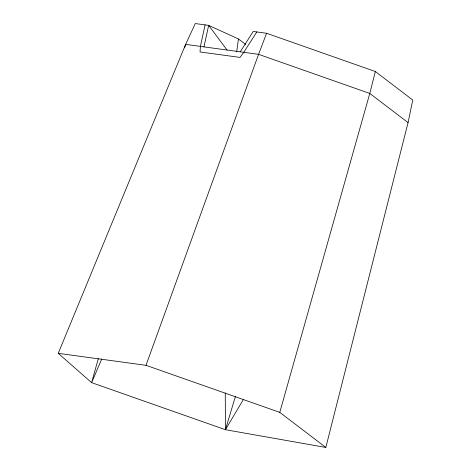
<?xml version="1.0" encoding="UTF-8"?>
<svg xmlns="http://www.w3.org/2000/svg" width="471" height="471" viewBox="0 0 471 471"><rect width="100%" height="100%" fill="white"/><g stroke="black" fill="none" stroke-linecap="round" stroke-linejoin="round"><path stroke-width="0.71" d="M236.689 51.91L238.444 38.975L208.659 25.375L195.288 23.55L185.621 44.374L58.245 353.344L91.633 382.646L225.426 429.699L325.832 447.45L408.069 122.607L412.755 100.029L375.334 71.521L266.598 33.282L253.227 31.457L240.228 51.828M205.091 24.886L200.393 46.393L200.063 51.963L239.998 57.409L243.795 52.316L256.795 31.94M203.961 46.876L208.659 25.375L227.081 50.073M375.334 71.521L369.788 93.446L279.78 412.372L325.832 447.45M98.321 358.584L91.633 382.646L101.765 358.973M184.638 47.912L185.621 44.374L258.567 54.33L369.788 93.446L408.069 122.607M225.268 392.902L225.426 429.699L235.365 396.641M58.245 353.344L145.992 365.319L258.567 54.33L266.598 33.282M225.426 429.699L243.466 399.367M145.992 365.319L279.78 412.372M238.444 38.975L245.727 44.486"/></g></svg>
